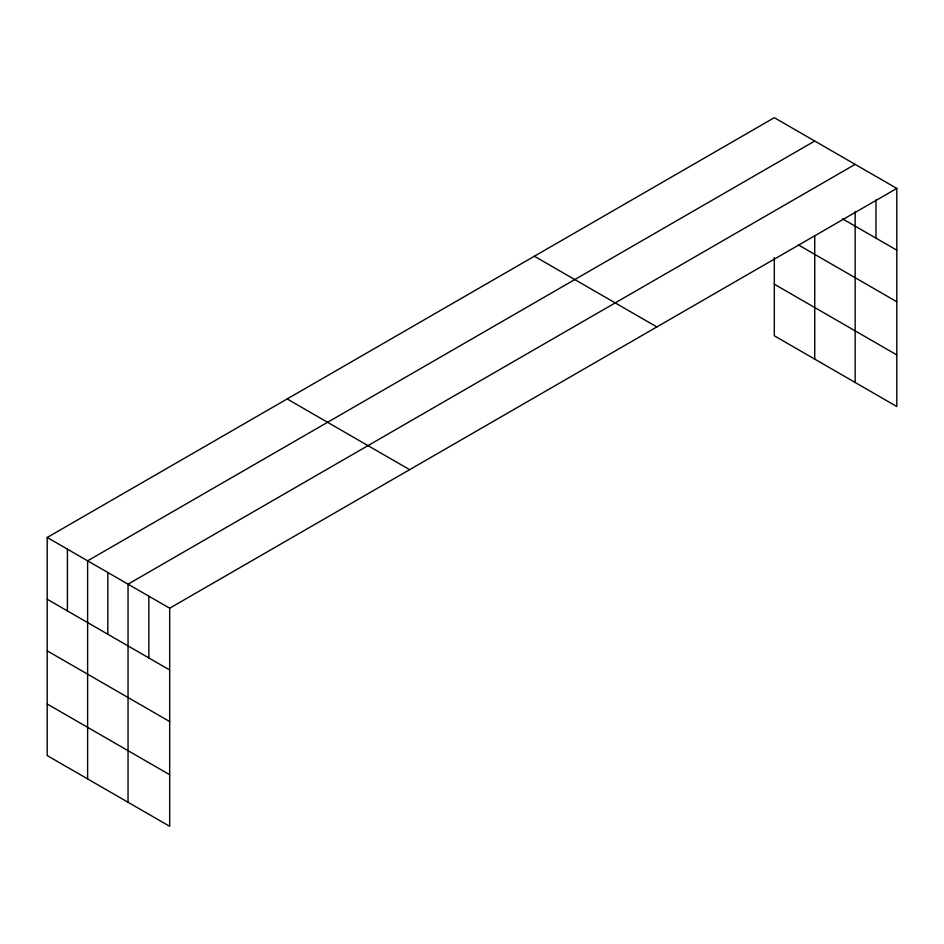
<?xml version="1.0" encoding="UTF-8"?>
<svg xmlns="http://www.w3.org/2000/svg" width="944" height="944" viewBox="0 0 944 944"><rect width="100%" height="100%" fill="white"/><g stroke="black" fill="none" stroke-linecap="round" stroke-linejoin="round"><path stroke-width="1.42" d="M47.2 537.49L169.684 608.207L169.684 826.307L47.2 755.589L47.2 537.49L774.316 117.693L896.8 188.411L896.8 406.51L774.316 335.793L774.316 257.618M814.731 141.034L87.615 560.83L87.615 778.93M855.158 164.362L128.042 584.159L128.042 802.258M169.684 608.207L896.8 188.411M842.52 218.831L896.8 250.172M798.317 244.897L896.8 301.761M774.316 284.203L896.8 354.92M534.363 256.225L656.847 326.943M287.153 398.958L409.637 469.675M47.2 599.251L169.684 669.969M47.2 650.841L169.684 721.558M47.2 704L169.684 774.717M875.973 199.916L875.973 238.148M855.158 211.421L855.158 382.462M814.731 235.752L814.731 359.133M148.857 596.183L148.857 657.944M107.828 572.501L107.828 634.25M67.413 549.16L67.413 610.921"/></g></svg>
